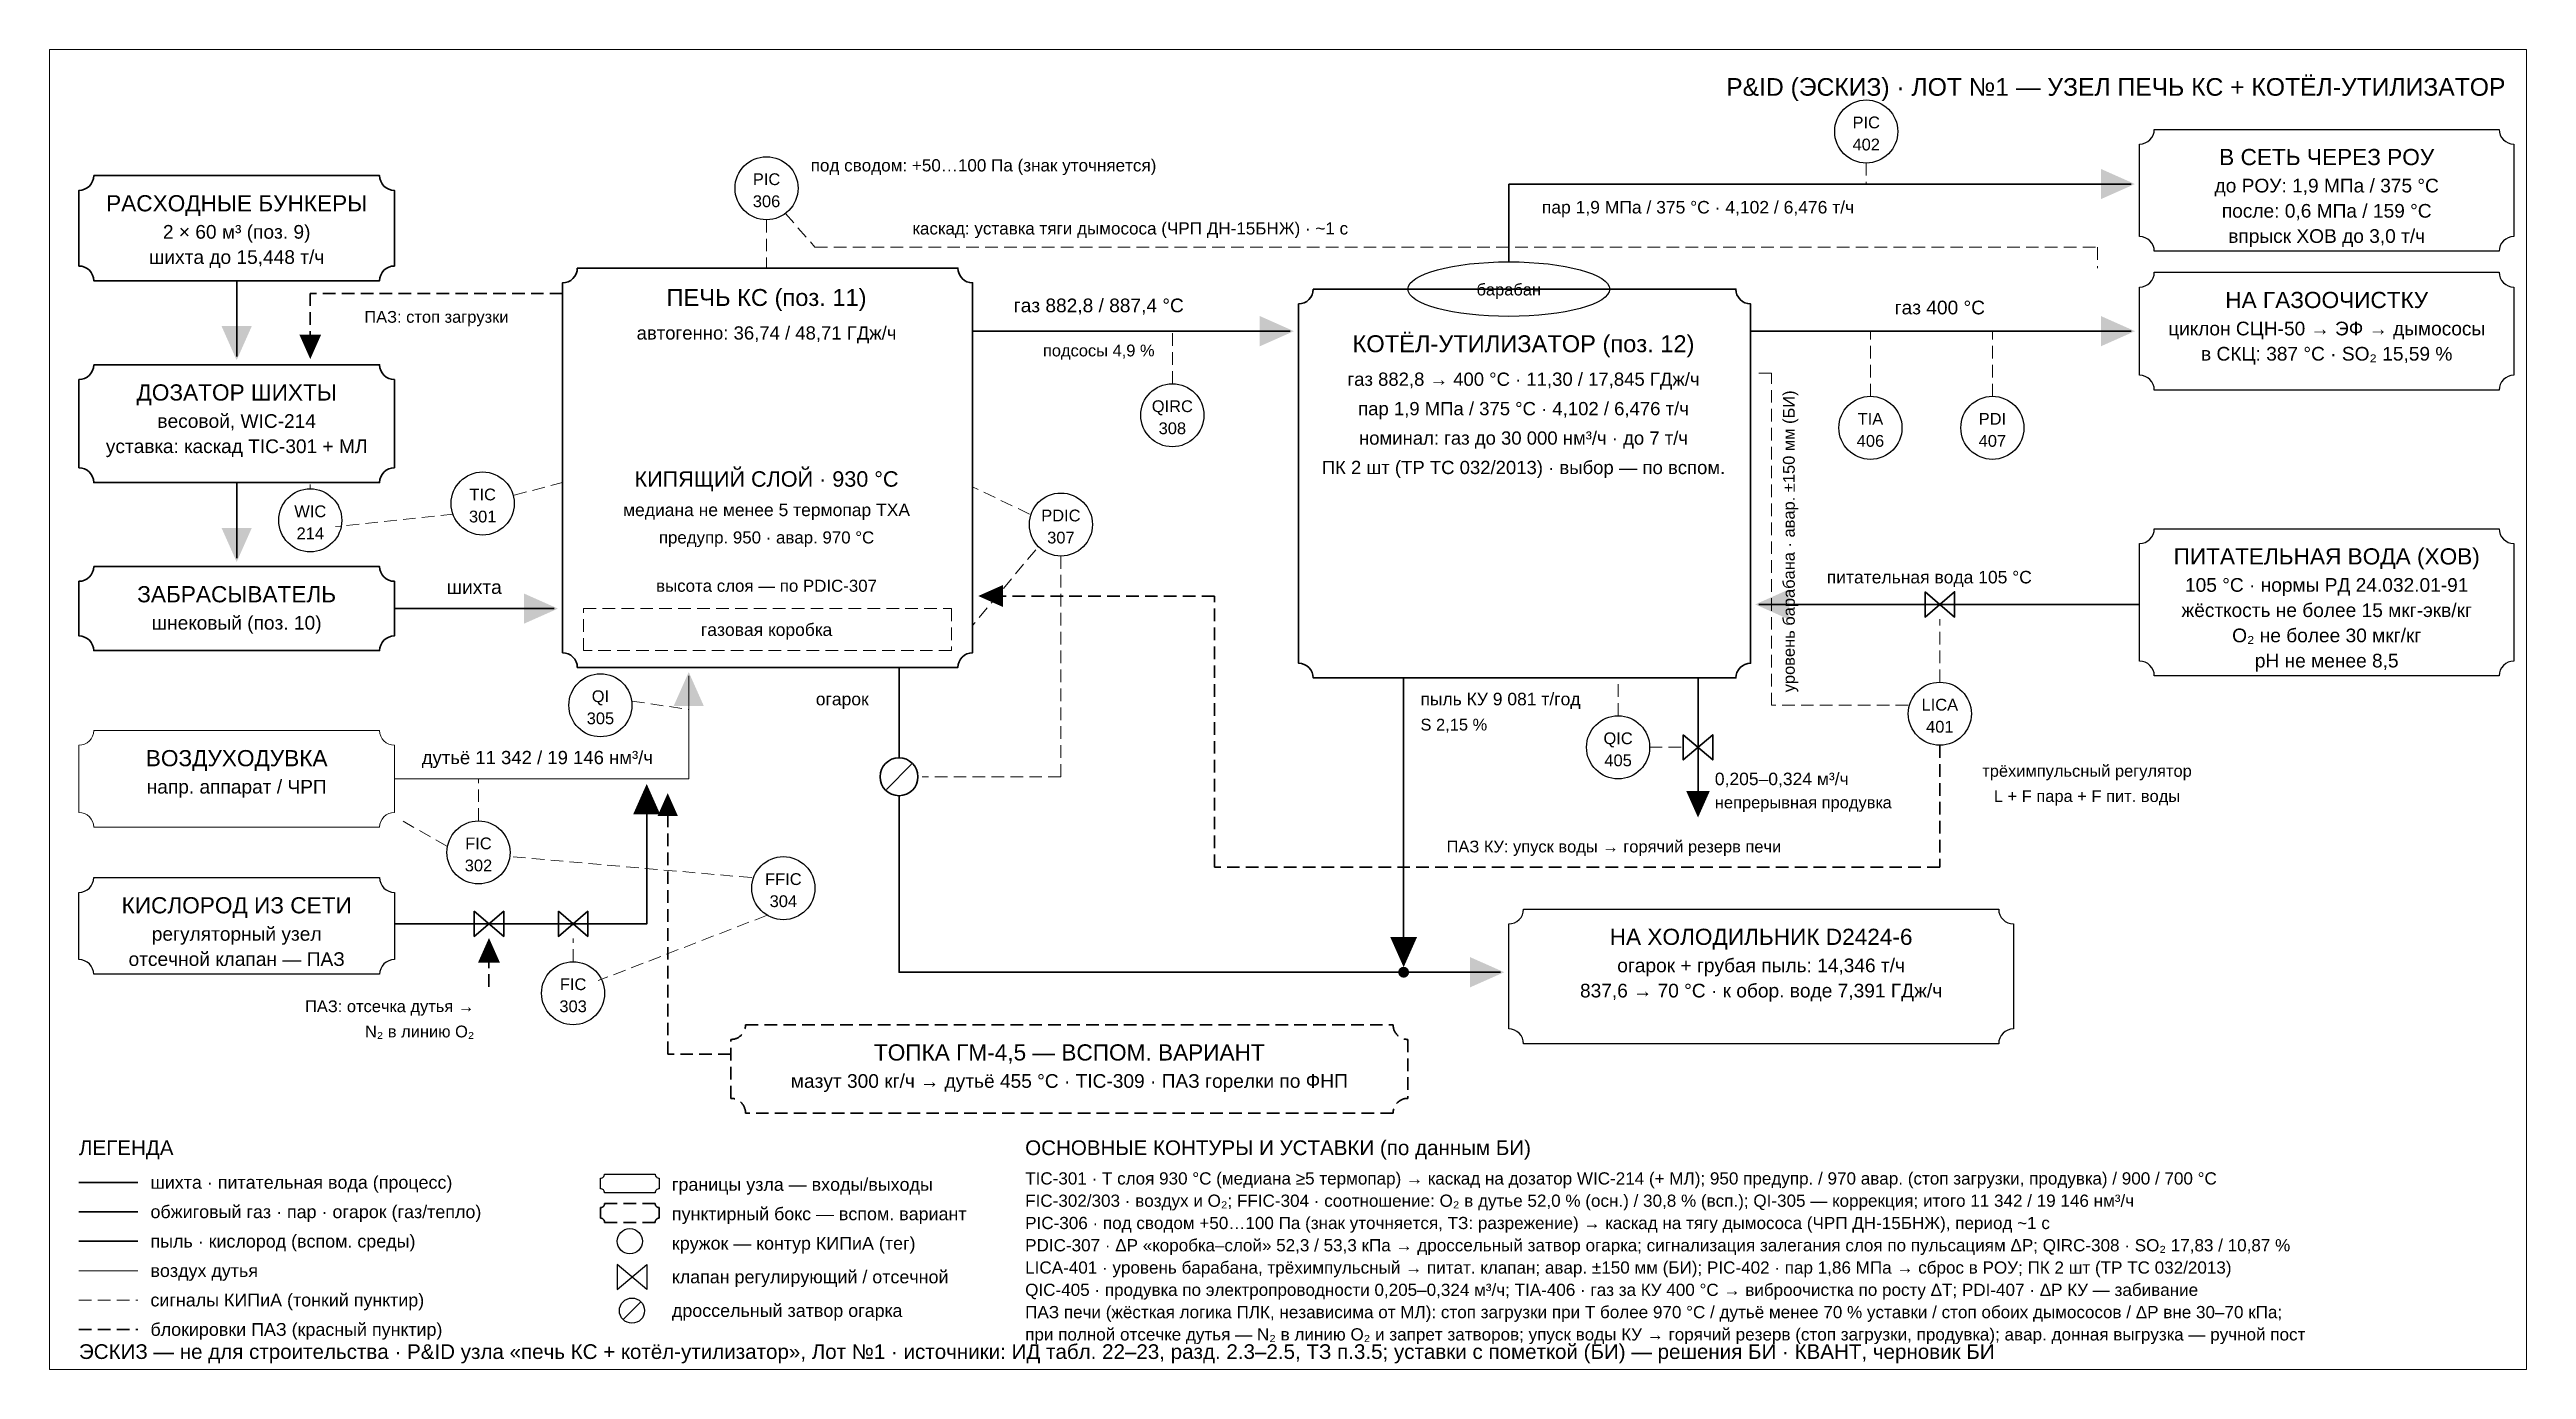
# Model space of a CAD drawing. Header units: millimetres. Extents: x 6 to 1184, y 6 to 634.
import ezdxf
from ezdxf.enums import TextEntityAlignment as Align

# ---------------------------------------------------------------- set-up
doc = ezdxf.new("R2010")
doc.units = ezdxf.units.MM
doc.linetypes.add('DASHED', pattern=[9, 6, -3])
for name, color, linetype, lineweight in [('DIM', 8, 'Continuous', 13), ('OUTLINE', 7, 'Continuous', 25), ('TEXT_RU', 7, 'Continuous', 25)]:
    doc.layers.add(name, color=color, linetype=linetype, lineweight=lineweight)
for name, color, linetype, lineweight, true_color in [('DUST', 6, 'Continuous', 35, 0xa34e9e), ('GAS', 30, 'Continuous', 35, 0xe07f2e), ('INTERLOCK', 1, 'Continuous', 30, 0xd03b3b), ('LIQUID', 5, 'Continuous', 35, 0x2a78d6)]:
    doc.layers.add(name, color=color, linetype=linetype, lineweight=lineweight, true_color=true_color)
doc.styles.add('TXTRU', font='arial.ttf')

msp = doc.modelspace()

# ---------------------------------------------------------------- hatches: boundary and pattern name
at = {"layer": 'DUST'}
h = msp.add_hatch(color=7, dxfattribs=at)
edge = h.paths.add_edge_path()
edge.add_arc((650, 195), 2.6, 0, 360)

# ---------------------------------------------------------------- linework, layer by layer
at = {"layer": 'DIM', "linetype": 'DASHED'}
for p, q in [((870, 580), (870, 570)), ((347, 553), (347, 530)), ((540, 475), (540, 500)), ((872, 469), (872, 500)), ((930, 469), (930, 500)), ((130, 425), (130, 427)), ((227, 422), (250, 428)), ((472, 413), (445, 426)), ((198, 413), (142, 407)), ((475, 396), (445, 360)), ((905, 333), (905, 363)), ((752, 317), (752, 333)), ((283, 324), (310, 320)), ((767, 302), (783, 302)), ((210, 267), (210, 287)), ((195, 255), (172, 268)), ((340, 240), (225, 250)), ((347, 222), (267, 191)), ((255, 200), (255, 211)), ((20, 39), (48, 39))]:
    msp.add_line(p, q, dxfattribs=at)
at = {"layer": 'DIM'}
for p, q in [((310, 287), (310, 336)), ((170, 287), (310, 287)), ((20, 53), (48, 53))]:
    msp.add_line(p, q, dxfattribs=at)
at = {"layer": 'DIM', "true_color": 0xe7e7e7}
msp.add_lwpolyline([(6, 634), (1184, 634), (1184, 6), (6, 6)], close=True, dxfattribs=at)
at = {"layer": 'DIM', "linetype": 'DASHED'}
for points in [[(356, 556), (370, 540), (980, 540), (980, 530)], [(890, 322), (825, 322), (825, 480), (817, 480)], [(487, 393), (487, 288), (421, 288)]]:
    msp.add_lwpolyline(points, dxfattribs=at)
msp.add_lwpolyline([(260, 368), (435, 368), (435, 348), (260, 348)], close=True, dxfattribs=at)
at = {"layer": 'DIM'}
msp.add_lwpolyline([(27, 310), (163, 310, 0.414214), (170, 303), (170, 271, 0.414214), (163, 264), (27, 264, 0.414214), (20, 271), (20, 303, 0.414214)], format="xyb", close=True, dxfattribs=at)
msp.add_solid([(302.8, 321.6), (310, 337.8), (317.2, 321.6)], dxfattribs=at)
at = {"layer": 'DUST'}
for p, q in [((650, 335), (650, 199)), ((20, 67), (48, 67))]:
    msp.add_line(p, q, dxfattribs=at)
msp.add_lwpolyline([(170, 218), (290, 218), (290, 283)], dxfattribs=at)
for points in [[(208, 224), (208, 212), (222, 224), (222, 212)], [(248, 224), (248, 212), (262, 224), (262, 212)]]:
    msp.add_lwpolyline(points, close=True, dxfattribs=at)
for points in [[(283.6, 270.2), (290, 284.6), (296.4, 270.2)], [(656.4, 211.8), (650, 197.4), (643.6, 211.8)]]:
    msp.add_solid(points, dxfattribs=at)
at = {"layer": 'GAS'}
for p, q in [((700, 533), (700, 570)), ((700, 570), (996, 570)), ((445, 500), (596, 500)), ((815, 500), (996, 500)), ((410, 340), (410, 297)), ((404, 282), (416, 294)), ((20, 81), (48, 81))]:
    msp.add_line(p, q, dxfattribs=at)
for points in [[(257, 530), (438, 530, 0.414214), (445, 523), (445, 347, 0.414214), (438, 340), (257, 340, 0.414214), (250, 347), (250, 523, 0.414214)], [(607, 520), (808, 520, 0.414214), (815, 513), (815, 342, 0.414214), (808, 335), (607, 335, 0.414214), (600, 342), (600, 513, 0.414214)]]:
    msp.add_lwpolyline(points, format="xyb", close=True, dxfattribs=at)
at = {"layer": 'GAS', "linetype": 'DASHED'}
msp.add_lwpolyline([(330, 156), (300, 156), (300, 279)], dxfattribs=at)
at = {"layer": 'GAS'}
msp.add_lwpolyline([(410, 279), (410, 195), (696, 195)], dxfattribs=at)
at = {"layer": 'GAS', "linetype": 'DASHED'}
for points in [[(337, 170), (645, 170, 0.414214), (652, 163), (652, 135, 0.414214), (645, 128), (337, 128, 0.414214), (330, 135), (330, 163, 0.414214)], [(270, 85), (294, 85, 0.414214), (296, 83), (296, 78, 0.414214), (294, 76), (270, 76, 0.414214), (268, 78), (268, 83, 0.414214)]]:
    msp.add_lwpolyline(points, format="xyb", close=True, dxfattribs=at)
at = {"layer": 'GAS'}
msp.add_circle((410, 288), 9, dxfattribs=at)
for points in [[(981.6, 577.2), (997.8, 570), (981.6, 562.8)], [(581.6, 507.2), (597.8, 500), (581.6, 492.8)], [(981.6, 507.2), (997.8, 500), (981.6, 492.8)], [(295.2, 269.4), (300, 280.2), (304.8, 269.4)], [(681.6, 202.2), (697.8, 195), (681.6, 187.8)]]:
    msp.add_solid(points, dxfattribs=at)
at = {"layer": 'INTERLOCK', "linetype": 'DASHED'}
for p, q in [((215, 188), (215, 210)), ((20, 25), (48, 25))]:
    msp.add_line(p, q, dxfattribs=at)
for points in [[(250, 518), (130, 518), (130, 488)], [(905, 303), (905, 245), (560, 245), (560, 374), (449, 374)]]:
    msp.add_lwpolyline(points, dxfattribs=at)
at = {"layer": 'INTERLOCK'}
for points in [[(135.2, 498.4), (130, 486.7), (124.8, 498.4)], [(459.4, 368.8), (447.7, 374), (459.4, 379.2)], [(209.8, 199.6), (215, 211.3), (220.2, 199.6)]]:
    msp.add_solid(points, dxfattribs=at)
at = {"layer": 'LIQUID'}
for p, q in [((95, 524), (95, 488)), ((95, 428), (95, 392)), ((170, 368), (246, 368)), ((1000, 370), (819, 370)), ((790, 335), (790, 270)), ((20, 95), (48, 95))]:
    msp.add_line(p, q, dxfattribs=at)
for points in [[(27, 574), (163, 574, 0.414214), (170, 567), (170, 531, 0.414214), (163, 524), (27, 524, 0.414214), (20, 531), (20, 567, 0.414214)], [(27, 484), (163, 484, 0.414214), (170, 477), (170, 435, 0.414214), (163, 428), (27, 428, 0.414214), (20, 435), (20, 477, 0.414214)], [(27, 388), (163, 388, 0.414214), (170, 381), (170, 355, 0.414214), (163, 348), (27, 348, 0.414214), (20, 355), (20, 381, 0.414214)]]:
    msp.add_lwpolyline(points, format="xyb", close=True, dxfattribs=at)
for points in [[(898, 376), (898, 364), (912, 376), (912, 364)], [(783, 308), (783, 296), (797, 308), (797, 296)]]:
    msp.add_lwpolyline(points, close=True, dxfattribs=at)
for points in [[(102.2, 502.4), (95, 486.2), (87.8, 502.4)], [(102.2, 406.4), (95, 390.2), (87.8, 406.4)], [(833.4, 362.8), (817.2, 370), (833.4, 377.2)], [(231.6, 375.2), (247.8, 368), (231.6, 360.8)], [(795.6, 281.2), (790, 268.6), (784.4, 281.2)]]:
    msp.add_solid(points, dxfattribs=at)
at = {"layer": 'OUTLINE'}
msp.add_line((279, 30), (287, 38), dxfattribs=at)
at = {"layer": 'OUTLINE', "true_color": 0x0ca30c}
for points in [[(1007, 596), (1171, 596, 0.414214), (1178, 589), (1178, 545, 0.414214), (1171, 538), (1007, 538, 0.414214), (1000, 545), (1000, 589, 0.414214)], [(1007, 528), (1171, 528, 0.414214), (1178, 521), (1178, 479, 0.414214), (1171, 472), (1007, 472, 0.414214), (1000, 479), (1000, 521, 0.414214)], [(1007, 406), (1171, 406, 0.414214), (1178, 399), (1178, 343, 0.414214), (1171, 336), (1007, 336, 0.414214), (1000, 343), (1000, 399, 0.414214)], [(27, 240), (163, 240, 0.414214), (170, 233), (170, 201, 0.414214), (163, 194), (27, 194, 0.414214), (20, 201), (20, 233, 0.414214)], [(707, 225), (933, 225, 0.414214), (940, 218), (940, 168, 0.414214), (933, 161), (707, 161, 0.414214), (700, 168), (700, 218, 0.414214)], [(270, 99), (294, 99, 0.414214), (296, 97), (296, 92, 0.414214), (294, 90), (270, 90, 0.414214), (268, 92), (268, 97, 0.414214)]]:
    msp.add_lwpolyline(points, format="xyb", close=True, dxfattribs=at)
at = {"layer": 'OUTLINE'}
msp.add_lwpolyline([(276, 56), (276, 44), (290, 56), (290, 44)], close=True, dxfattribs=at)
for centre, radius in [((870, 595), 15), ((347, 568), 15), ((540, 460), 15), ((872, 454), 15), ((930, 454), 15), ((130, 410), 15), ((212, 418), 15), ((487, 408), 15), ((268, 322), 15), ((905, 318), 15), ((752, 302), 15), ((210, 252), 15), ((355, 235), 15), ((255, 185), 15), ((282, 67), 6), ((283, 34), 6)]:
    msp.add_circle(centre, radius, dxfattribs=at)
msp.add_ellipse((700, 520), major_axis=(48, 0), ratio=0.270833, dxfattribs=at)

# ---------------------------------------------------------------- texts
at = {"layer": 'TEXT_RU', "style": 'TXTRU'}
msp.add_text('P&ID (ЭСКИЗ) · ЛОТ №1 — УЗЕЛ ПЕЧЬ КС + КОТЁЛ-УТИЛИЗАТОР', height=8.4, dxfattribs=at).set_placement((1174, 612), align=Align.RIGHT)
for s, height, p in [('PIC', 5.6, (870, 596.5)), ('402', 5.6, (870, 586)), ('В СЕТЬ ЧЕРЕЗ РОУ', 7.7, (1089, 579)), ('PIC', 5.6, (347, 569.5)), ('до РОУ: 1,9 МПа / 375 °C', 6.51, (1089, 566)), ('РАСХОДНЫЕ БУНКЕРЫ', 7.7, (95, 557)), ('306', 5.6, (347, 559)), ('после: 0,6 МПа / 159 °C', 6.51, (1089, 554)), ('2 × 60 м³ (поз. 9)', 6.51, (95, 544)), ('каскад: уставка тяги дымососа (ЧРП ДН-15БНЖ) · ~1 с', 5.81, (520, 546)), ('впрыск ХОВ до 3,0 т/ч', 6.51, (1089, 542)), ('шихта до 15,448 т/ч', 6.51, (95, 532)), ('ПЕЧЬ КС (поз. 11)', 8.05, (347, 512)), ('барабан', 5.6, (700, 517)), ('НА ГАЗООЧИСТКУ', 7.7, (1089, 511)), ('автогенно: 36,74 / 48,71 ГДж/ч', 6.3, (347, 496)), ('КОТЁЛ-УТИЛИЗАТОР (поз. 12)', 8.05, (707, 490)), ('циклон СЦН-50 → ЭФ → дымососы', 6.51, (1089, 498)), ('подсосы 4,9 %', 5.6, (505, 488)), ('в СКЦ: 387 °C · SO₂ 15,59 %', 6.51, (1089, 486)), ('ДОЗАТОР ШИХТЫ', 7.7, (95, 467)), ('газ 882,8 → 400 °C · 11,30 / 17,845 ГДж/ч', 6.3, (707, 474)), ('весовой, WIC-214', 6.51, (95, 454)), ('QIRC', 5.6, (540, 461.5)), ('пар 1,9 МПа / 375 °C · 4,102 / 6,476 т/ч', 6.3, (707, 460)), ('TIA', 5.6, (872, 455.5)), ('PDI', 5.6, (930, 455.5)), ('уставка: каскад TIC-301 + МЛ', 6.51, (95, 442)), ('308', 5.6, (540, 451)), ('номинал: газ до 30 000 нм³/ч · до 7 т/ч', 6.3, (707, 446)), ('406', 5.6, (872, 445)), ('407', 5.6, (930, 445)), ('ПК 2 шт (ТР ТС 032/2013) · выбор — по вспом.', 6.3, (707, 432)), ('TIC', 5.6, (212, 419.5)), ('КИПЯЩИЙ СЛОЙ · 930 °C', 7.35, (347, 426)), ('WIC', 5.6, (130, 411.5)), ('301', 5.6, (212, 409)), ('медиана не менее 5 термопар ТХА', 5.95, (347, 412)), ('PDIC', 5.6, (487, 409.5)), ('214', 5.6, (130, 401)), ('предупр. 950 · авар. 970 °C', 5.74, (347, 399)), ('307', 5.6, (487, 399)), ('ПИТАТЕЛЬНАЯ ВОДА (ХОВ)', 7.7, (1089, 389)), ('ЗАБРАСЫВАТЕЛЬ', 7.7, (95, 371)), ('высота слоя — по PDIC-307', 5.74, (347, 376)), ('105 °C · нормы РД 24.032.01-91', 6.51, (1089, 376)), ('жёсткость не более 15 мкг-экв/кг', 6.51, (1089, 364)), ('шнековый (поз. 10)', 6.51, (95, 358)), ('газовая коробка', 5.95, (347, 355)), ('O₂ не более 30 мкг/кг', 6.51, (1089, 352)), ('pH не менее 8,5', 6.51, (1089, 340)), ('305', 5.6, (268, 313)), ('QI', 5.6, (268, 323.5)), ('LICA', 5.6, (905, 319.5)), ('QIC', 5.6, (752, 303.5)), ('401', 5.6, (905, 309)), ('ВОЗДУХОДУВКА', 7.7, (95, 293)), ('дутьё 11 342 / 19 146 нм³/ч', 6.3, (238, 294)), ('405', 5.6, (752, 293)), ('напр. аппарат / ЧРП', 6.51, (95, 280)), ('трёхимпульсный регулятор', 5.6, (975, 288)), ('L + F пара + F пит. воды', 5.6, (975, 276)), ('FIC', 5.6, (210, 253.5)), ('302', 5.6, (210, 243)), ('FFIC', 5.6, (355, 236.5)), ('КИСЛОРОД ИЗ СЕТИ', 7.7, (95, 223)), ('304', 5.6, (355, 226)), ('регуляторный узел', 6.51, (95, 210)), ('НА ХОЛОДИЛЬНИК D2424-6', 7.7, (820, 208)), ('отсечной клапан — ПАЗ', 6.51, (95, 198)), ('огарок + грубая пыль: 14,346 т/ч', 6.51, (820, 195)), ('FIC', 5.6, (255, 186.5)), ('837,6 → 70 °C · к обор. воде 7,391 ГДж/ч', 6.51, (820, 183)), ('303', 5.6, (255, 176)), ('ТОПКА ГМ-4,5 — ВСПОМ. ВАРИАНТ', 7.7, (491, 153)), ('мазут 300 кг/ч → дутьё 455 °C · TIC-309 · ПАЗ горелки по ФНП', 6.51, (491, 140))]:
    msp.add_text(s, height=height, dxfattribs=at).set_placement(p, align=Align.CENTER)
for s, height, p in [('под сводом: +50…100 Па (знак уточняется)', 5.81, (368, 576)), ('непрерывная продувка', 5.6, (798, 273)), ('ЛЕГЕНДА', 7, (20, 108)), ('ОСНОВНЫЕ КОНТУРЫ И УСТАВКИ (по данным БИ)', 7, (470, 108)), ('шихта · питательная вода (процесс)', 6.09, (54, 92)), ('границы узла — входы/выходы', 6.09, (302, 91)), ('TIC-301 · T слоя 930 °C (медиана ≥5 термопар) → каскад на дозатор WIC-214 (+ МЛ); 950 предупр. / 970 авар. (стоп загрузки, продувка) / 900 / 700 °C', 5.81, (470, 94)), ('обжиговый газ · пар · огарок (газ/тепло)', 6.09, (54, 78)), ('пунктирный бокс — вспом. вариант', 6.09, (302, 77)), ('FIC-302/303 · воздух и O₂; FFIC-304 · соотношение: O₂ в дутье 52,0 % (осн.) / 30,8 % (всп.); QI-305 — коррекция; итого 11 342 / 19 146 нм³/ч', 5.81, (470, 83.4)), ('PIC-306 · под сводом +50…100 Па (знак уточняется, ТЗ: разрежение) → каскад на тягу дымососа (ЧРП ДН-15БНЖ), период ~1 с', 5.81, (470, 72.8)), ('пыль · кислород (вспом. среды)', 6.09, (54, 64)), ('кружок — контур КИПиА (тег)', 6.09, (302, 63)), ('PDIC-307 · ΔP «коробка–слой» 52,3 / 53,3 кПа → дроссельный затвор огарка; сигнализация залегания слоя по пульсациям ΔP; QIRC-308 · SO₂ 17,83 / 10,87 %', 5.81, (470, 62.2)), ('воздух дутья', 6.09, (54, 50)), ('клапан регулирующий / отсечной', 6.09, (302, 47)), ('QIC-405 · продувка по электропроводности 0,205–0,324 м³/ч; TIA-406 · газ за КУ 400 °C → виброочистка по росту ΔT; PDI-407 · ΔP КУ — забивание', 5.81, (470, 41)), ('LICA-401 · уровень барабана, трёхимпульсный → питат. клапан; авар. ±150 мм (БИ); PIC-402 · пар 1,86 МПа → сброс в РОУ; ПК 2 шт (ТР ТС 032/2013)', 5.81, (470, 51.6)), ('сигналы КИПиА (тонкий пунктир)', 6.09, (54, 36)), ('дроссельный затвор огарка', 6.09, (302, 31)), ('ПАЗ печи (жёсткая логика ПЛК, независима от МЛ): стоп загрузки при T более 970 °C / дутьё менее 70 % уставки / стоп обоих дымососов / ΔP вне 30–70 кПа;', 5.81, (470, 30.4)), ('блокировки ПАЗ (красный пунктир)', 6.09, (54, 22)), ('при полной отсечке дутья — N₂ в линию O₂ и запрет затворов; упуск воды КУ → горячий резерв (стоп загрузки, продувка); авар. донная выгрузка — ручной пост', 5.81, (470, 19.8)), ('ЭСКИЗ — не для строительства · P&ID узла «печь КС + котёл-утилизатор», Лот №1 · источники: ИД табл. 22–23, разд. 2.3–2.5, ТЗ п.3.5; уставки с пометкой (БИ) — решения БИ · КВАНТ, черновик БИ', 7, (20, 11))]:
    msp.add_text(s, height=height, dxfattribs=at).set_placement(p)
at = {"layer": 'TEXT_RU', "true_color": 0xe07f2e, "style": 'TXTRU'}
for s, height, p in [('пар 1,9 МПа / 375 °C · 4,102 / 6,476 т/ч', 5.95, (790, 556)), ('газ 882,8 / 887,4 °C', 6.51, (505, 509)), ('газ 400 °C', 6.51, (905, 508)), ('огарок', 5.95, (383, 322))]:
    msp.add_text(s, height=height, dxfattribs=at).set_placement(p, align=Align.CENTER)
at = {"layer": 'TEXT_RU', "true_color": 0xd03b3b, "style": 'TXTRU'}
for s, p in [('ПАЗ: стоп загрузки', (190, 504)), ('ПАЗ КУ: упуск воды → горячий резерв печи', (750, 252))]:
    msp.add_text(s, height=5.6, dxfattribs=at).set_placement(p, align=Align.CENTER)
at = {"layer": 'TEXT_RU', "style": 'TXTRU'}
msp.add_text('уровень барабана · авар. ±150 мм (БИ)', height=5.6, rotation=90, dxfattribs=at).set_placement((836, 400), align=Align.CENTER)
at = {"layer": 'TEXT_RU', "true_color": 0x2a78d6, "style": 'TXTRU'}
for s, height, p in [('шихта', 6.51, (208, 375)), ('питательная вода 105 °C', 5.95, (900, 380))]:
    msp.add_text(s, height=height, dxfattribs=at).set_placement(p, align=Align.CENTER)
at = {"layer": 'TEXT_RU', "true_color": 0xa34e9e, "style": 'TXTRU'}
for s, height, p in [('пыль КУ 9 081 т/год', 5.95, (658, 322)), ('S 2,15 %', 5.6, (658, 310))]:
    msp.add_text(s, height=height, dxfattribs=at).set_placement(p)
at = {"layer": 'TEXT_RU', "true_color": 0x2a78d6, "style": 'TXTRU'}
msp.add_text('0,205–0,324 м³/ч', height=5.95, dxfattribs=at).set_placement((798, 284))
at = {"layer": 'TEXT_RU', "true_color": 0xd03b3b, "style": 'TXTRU'}
for s, p in [('ПАЗ: отсечка дутья →', (208, 176)), ('N₂ в линию O₂', (208, 164))]:
    msp.add_text(s, height=5.6, dxfattribs=at).set_placement(p, align=Align.RIGHT)

doc.saveas('drawing.dxf')
